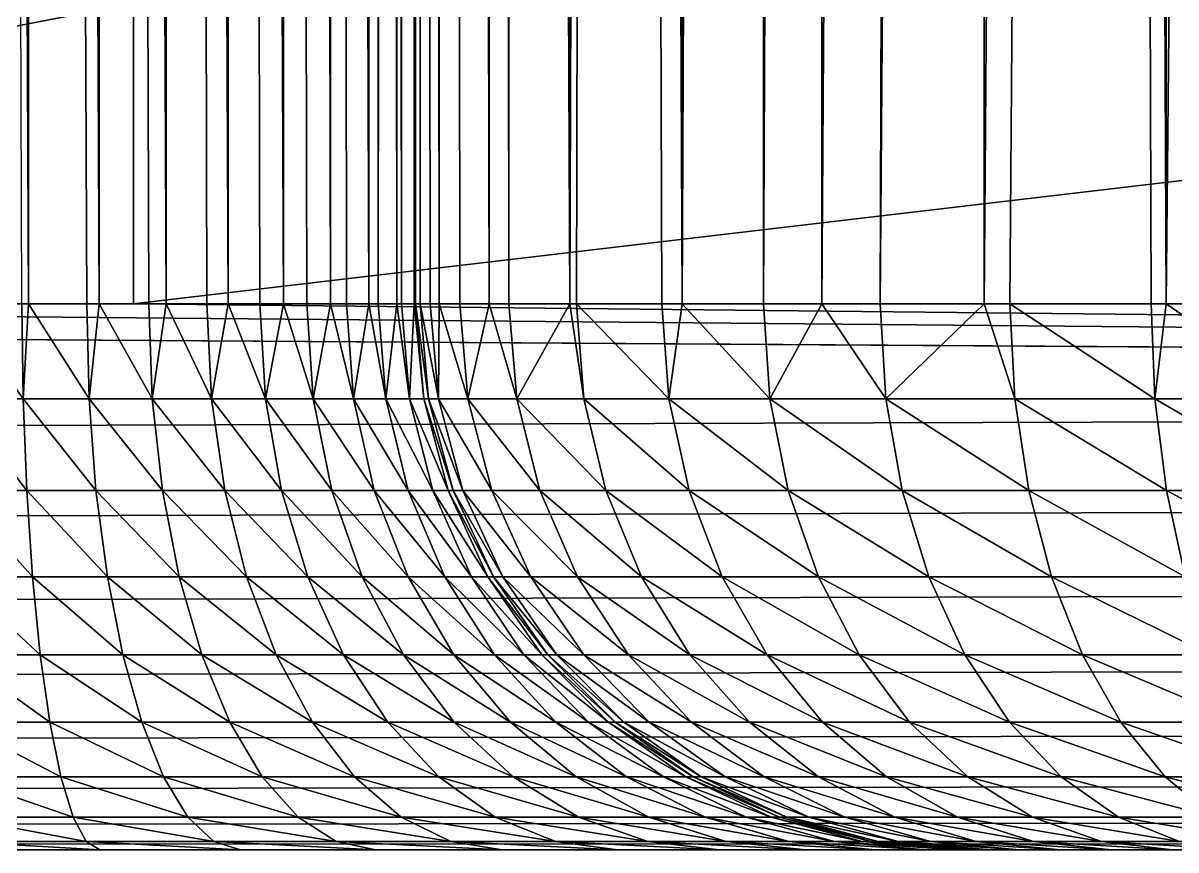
# Model space of a CAD drawing. Header units: metres. Extents: x 0 to 119, y 0 to 68.
# Drawn here: x 83.667 to 87.888, y 0 to 3.028 of the extents above; entities that cross this region are included whole.
import ezdxf

# ---------------------------------------------------------------- set-up
doc = ezdxf.new("R2010")
doc.units = ezdxf.units.M

msp = doc.modelspace()

# ---------------------------------------------------------------- linework, layer by layer
for points in [[(85.103798, 2, 11.941935), (85.097343, 60.366806, 11.965682), (85.121094, 60.423454, 11.7)], [(85.103798, 2, 11.941935), (85.121094, 60.423454, 11.7), (85.121094, 2, 11.7)], [(85.121094, 57.691662, 4.999999), (85.121094, 2, 11.7), (85.121094, 60.423454, 11.7)], [(85.052238, 2, 12.178945), (85.033211, 60.311714, 12.224043), (85.094124, 60.359138, 12.00163)], [(85.052238, 2, 12.178945), (85.094124, 60.359138, 12.00163), (85.098648, 2, 11.965607)], [(85.098648, 2, 11.965607), (85.094124, 60.359138, 12.00163), (85.097343, 60.366806, 11.965682)], [(85.098648, 2, 11.965607), (85.097343, 60.366806, 11.965682), (85.103798, 2, 11.941935)], [(84.967468, 2, 12.406205), (84.930344, 60.259449, 12.469175), (85.014343, 60.297028, 12.292929)], [(84.967468, 2, 12.406205), (85.014343, 60.297028, 12.292929), (85.035294, 2, 12.22436)], [(85.035294, 2, 12.22436), (85.014343, 60.297028, 12.292929), (85.033211, 60.311714, 12.224043)], [(85.035294, 2, 12.22436), (85.033211, 60.311714, 12.224043), (85.052238, 2, 12.178945)], [(84.932617, 2, 12.470039), (84.885048, 60.239189, 12.564209), (84.930344, 60.259449, 12.469175)], [(84.932617, 2, 12.470039), (84.930344, 60.259449, 12.469175), (84.967468, 2, 12.406205)], [(84.791122, 60.211208, 12.695438), (84.793098, 2, 12.696742), (84.711311, 60.187428, 12.806952)], [(84.791122, 60.211208, 12.695438), (84.885048, 60.239189, 12.564209), (84.932617, 2, 12.470039)], [(84.932617, 2, 12.470039), (84.851227, 2, 12.619088), (84.791122, 60.211208, 12.695438)], [(84.791122, 60.211208, 12.695438), (84.851227, 2, 12.619088), (84.793098, 2, 12.696742)], [(84.618729, 60.168118, 12.897532), (84.620117, 2, 12.899018), (84.499542, 60.143253, 13.014134)], [(84.711311, 60.187428, 12.806952), (84.793098, 2, 12.696742), (84.618729, 60.168118, 12.897532)], [(84.793098, 2, 12.696742), (84.705872, 2, 12.813263), (84.618729, 60.168118, 12.897532)], [(84.618729, 60.168118, 12.897532), (84.705872, 2, 12.813263), (84.620117, 2, 12.899018)], [(84.417107, 60.13121, 13.070612), (84.417839, 2, 13.072), (84.256966, 60.107822, 13.180311)], [(84.499542, 60.143253, 13.014134), (84.620117, 2, 12.899018), (84.417107, 60.13121, 13.070612)], [(84.620117, 2, 12.899018), (84.534363, 2, 12.984774), (84.417107, 60.13121, 13.070612)], [(84.417107, 60.13121, 13.070612), (84.534363, 2, 12.984774), (84.417839, 2, 13.072)], [(83.945572, 60.079418, 13.313518), (83.94545, 2, 13.314198), (83.709999, 60.066254, 13.375271)], [(83.945572, 60.079418, 13.313518), (84.127304, 2, 13.246374), (83.94545, 2, 13.314198)], [(83.991203, 60.08197, 13.301555), (84.191147, 2, 13.211517), (83.945572, 60.079418, 13.313518)], [(84.191147, 2, 13.211517), (84.127304, 2, 13.246374), (83.945572, 60.079418, 13.313518)], [(84.190933, 60.101398, 13.210437), (84.191147, 2, 13.211517), (83.991203, 60.08197, 13.301555)], [(84.256966, 60.107822, 13.180311), (84.417839, 2, 13.072), (84.190933, 60.101398, 13.210437)], [(84.417839, 2, 13.072), (84.340187, 2, 13.13013), (84.190933, 60.101398, 13.210437)], [(84.190933, 60.101398, 13.210437), (84.340187, 2, 13.13013), (84.191147, 2, 13.211517)], [(83.686882, 60.06583, 13.37725), (83.686707, 2, 13.377546), (83.421097, 60.060982, 13.4)], [(83.421097, 60.060982, 13.4), (83.686707, 2, 13.377546), (83.663033, 2, 13.382695)], [(83.686882, 60.06583, 13.37725), (83.900047, 2, 13.331138), (83.686707, 2, 13.377546)], [(83.709999, 60.066254, 13.375271), (83.94545, 2, 13.314198), (83.686882, 60.06583, 13.37725)], [(83.94545, 2, 13.314198), (83.900047, 2, 13.331138), (83.686882, 60.06583, 13.37725)], [(85.191124, 57.40752, 4.218608), (85.190193, 2, 4.219208), (85.121094, 57.691662, 4.999999)], [(85.121094, 57.691662, 4.999999), (85.190193, 2, 4.219208), (85.157555, 2, 4.397316)], [(85.121094, 57.691662, 4.999999), (85.157555, 2, 4.397316), (85.121094, 2, 4.999999)], [(85.121094, 2, 4.999999), (85.121094, 2, 11.7), (85.121094, 57.691662, 4.999999)], [(85.191124, 57.40752, 4.218608), (85.266388, 2, 3.803421), (85.190193, 2, 4.219208)], [(85.200775, 57.368374, 4.110962), (85.266388, 2, 3.803421), (85.191124, 57.40752, 4.218608)], [(85.379913, 57.131229, 3.458811), (85.374176, 2, 3.45752), (85.200775, 57.368374, 4.110962)], [(85.200775, 57.368374, 4.110962), (85.374176, 2, 3.45752), (85.266388, 2, 3.803421)], [(85.379913, 57.131229, 3.458811), (85.446014, 2, 3.226975), (85.374176, 2, 3.45752)], [(85.437027, 57.055607, 3.250845), (85.446014, 2, 3.226975), (85.379913, 57.131229, 3.458811)], [(85.682487, 56.869091, 2.737923), (85.669052, 2, 2.731394), (85.437027, 57.055607, 3.250845)], [(85.437027, 57.055607, 3.250845), (85.669052, 2, 2.731394), (85.446014, 2, 3.226975)], [(85.669052, 2, 2.731394), (85.682487, 56.869091, 2.737923), (85.820457, 56.764244, 2.449606)], [(85.669052, 2, 2.731394), (85.820457, 56.764244, 2.449606), (85.693825, 2, 2.676383)], [(85.820457, 56.764244, 2.449606), (86.00618, 2, 2.159676), (85.693825, 2, 2.676383)], [(86.091751, 56.627079, 2.072392), (86.080612, 2, 2.064673), (85.820457, 56.764244, 2.449606)], [(85.820457, 56.764244, 2.449606), (86.080612, 2, 2.064673), (86.00618, 2, 2.159676)], [(86.334854, 56.504162, 1.734363), (86.080612, 2, 2.064673), (86.091751, 56.627079, 2.072392)], [(86.334854, 56.504162, 1.734363), (86.378548, 2, 1.684386), (86.080612, 2, 2.064673)], [(86.598503, 56.410843, 1.477743), (86.378548, 2, 1.684386), (86.334854, 56.504162, 1.734363)], [(86.598503, 56.410843, 1.477743), (86.592018, 2, 1.470916), (86.378548, 2, 1.684386)], [(86.958794, 56.283314, 1.12704), (86.592018, 2, 1.470916), (86.598503, 56.410843, 1.477743)], [(86.958794, 56.283314, 1.12704), (86.805489, 2, 1.257446), (86.592018, 2, 1.470916)], [(87.190979, 56.225384, 0.967741), (86.805489, 2, 1.257446), (86.958794, 56.283314, 1.12704)], [(87.190979, 56.225384, 0.967741), (87.185768, 2, 0.95951), (86.805489, 2, 1.257446)], [(87.645767, 56.111923, 0.655722), (87.185768, 2, 0.95951), (87.190979, 56.225384, 0.967741)], [(87.645767, 56.111923, 0.655722), (87.280777, 2, 0.885081), (87.185768, 2, 0.95951)], [(87.797478, 2, 0.572719), (87.280777, 2, 0.885081), (87.645767, 56.111923, 0.655722)], [(87.797478, 2, 0.572719), (87.645767, 56.111923, 0.655722), (87.852493, 2, 0.54796)], [(87.852493, 2, 0.54796), (87.645767, 56.111923, 0.655722), (87.85672, 56.07597, 0.556845)], [(87.852493, 2, 0.54796), (87.85672, 56.07597, 0.556845), (88.365707, 55.989216, 0.318272)], [(87.852493, 2, 0.54796), (88.365707, 55.989216, 0.318272), (88.348076, 2, 0.324918)], [(84.071098, 2, 40), (84.071098, 3.1, 40), (78.371101, 2, 40)], [(78.371101, 2, 40), (84.071098, 3.1, 40), (78.371101, 3.1, 40)], [(93.421104, 2, 40), (93.421104, 3.1, 40), (84.071098, 2, 40)], [(84.071098, 2, 40), (93.421104, 3.1, 40), (84.071098, 3.1, 40)], [(117.121101, 1.652704, 39.969616), (63.396095, 2, 40), (2.121098, 1.652704, 39.969616)], [(117.121101, 1.652704, 39.969616), (78.371101, 2, 40), (63.396095, 2, 40)], [(84.071098, 2, 40), (78.371101, 2, 40), (117.121101, 1.652704, 39.969616)], [(83.667351, 1.652704, 13.412771), (83.421097, 1.652704, 13.430384), (83.421097, 2, 13.4)], [(83.667351, 1.652704, 13.412771), (83.421097, 2, 13.4), (83.663033, 2, 13.382695)], [(83.667351, 1.652704, 13.412771), (83.663033, 2, 13.382695), (83.686707, 2, 13.377546)], [(83.9086, 1.652704, 13.360291), (83.667351, 1.652704, 13.412771), (83.686707, 2, 13.377546)], [(83.9086, 1.652704, 13.360291), (83.686707, 2, 13.377546), (83.900047, 2, 13.331138)], [(83.9086, 1.652704, 13.360291), (83.900047, 2, 13.331138), (83.94545, 2, 13.314198)], [(84.139931, 1.652704, 13.274013), (83.9086, 1.652704, 13.360291), (83.94545, 2, 13.314198)], [(84.139931, 1.652704, 13.274013), (83.94545, 2, 13.314198), (84.127304, 2, 13.246374)], [(117.121101, 1.652704, 39.969616), (93.421104, 2, 40), (84.071098, 2, 40)], [(84.139931, 1.652704, 13.274013), (84.127304, 2, 13.246374), (84.191147, 2, 13.211517)], [(84.356613, 1.652704, 13.155691), (84.139931, 1.652704, 13.274013), (84.191147, 2, 13.211517)], [(84.356613, 1.652704, 13.155691), (84.191147, 2, 13.211517), (84.340187, 2, 13.13013)], [(84.356613, 1.652704, 13.155691), (84.340187, 2, 13.13013), (84.417839, 2, 13.072)], [(84.554253, 1.652704, 13.007737), (84.356613, 1.652704, 13.155691), (84.417839, 2, 13.072)], [(84.554253, 1.652704, 13.007737), (84.417839, 2, 13.072), (84.534363, 2, 12.984774)], [(84.554253, 1.652704, 13.007737), (84.534363, 2, 12.984774), (84.620117, 2, 12.899018)], [(84.728836, 1.652704, 12.83316), (84.554253, 1.652704, 13.007737), (84.620117, 2, 12.899018)], [(84.728836, 1.652704, 12.83316), (84.620117, 2, 12.899018), (84.705872, 2, 12.813263)], [(84.728836, 1.652704, 12.83316), (84.705872, 2, 12.813263), (84.793098, 2, 12.696742)], [(84.876793, 1.652704, 12.635516), (84.728836, 1.652704, 12.83316), (84.793098, 2, 12.696742)], [(84.876793, 1.652704, 12.635516), (84.793098, 2, 12.696742), (84.851227, 2, 12.619088)], [(84.876793, 1.652704, 12.635516), (84.851227, 2, 12.619088), (84.932617, 2, 12.470039)], [(84.99511, 1.652704, 12.418827), (84.876793, 1.652704, 12.635516), (84.932617, 2, 12.470039)], [(84.99511, 1.652704, 12.418827), (84.932617, 2, 12.470039), (84.967468, 2, 12.406205)], [(84.99511, 1.652704, 12.418827), (84.967468, 2, 12.406205), (85.035294, 2, 12.22436)], [(85.08139, 1.652704, 12.187505), (84.99511, 1.652704, 12.418827), (85.035294, 2, 12.22436)], [(85.08139, 1.652704, 12.187505), (85.035294, 2, 12.22436), (85.052238, 2, 12.178945)], [(85.08139, 1.652704, 12.187505), (85.052238, 2, 12.178945), (85.098648, 2, 11.965607)], [(85.133865, 1.652704, 11.946259), (85.08139, 1.652704, 12.187505), (85.098648, 2, 11.965607)], [(85.133865, 1.652704, 11.946259), (85.098648, 2, 11.965607), (85.103798, 2, 11.941935)], [(85.151482, 1.652704, 11.7), (85.133865, 1.652704, 11.946259), (85.103798, 2, 11.941935)], [(85.151482, 1.652704, 11.7), (85.103798, 2, 11.941935), (85.121094, 2, 11.7)], [(85.187721, 1.652704, 4.400978), (85.151482, 1.652704, 4.999999), (85.121094, 2, 4.999999)], [(85.121094, 2, 4.999999), (85.157555, 2, 4.397316), (85.187721, 1.652704, 4.400978)], [(85.151482, 1.652704, 4.999999), (85.151482, 1.652704, 11.7), (85.121094, 2, 11.7)], [(85.151482, 1.652704, 4.999999), (85.121094, 2, 11.7), (85.121094, 2, 4.999999)], [(85.187721, 1.652704, 4.400978), (85.157555, 2, 4.397316), (85.190193, 2, 4.219208)], [(85.187721, 1.652704, 4.400978), (85.190193, 2, 4.219208), (85.295883, 1.652704, 3.810693)], [(85.190193, 2, 4.219208), (85.266388, 2, 3.803421), (85.295883, 1.652704, 3.810693)], [(85.295883, 1.652704, 3.810693), (85.266388, 2, 3.803421), (85.374176, 2, 3.45752)], [(85.295883, 1.652704, 3.810693), (85.374176, 2, 3.45752), (85.474434, 1.652704, 3.237749)], [(85.374176, 2, 3.45752), (85.446014, 2, 3.226975), (85.474434, 1.652704, 3.237749)], [(85.474434, 1.652704, 3.237749), (85.446014, 2, 3.226975), (85.669052, 2, 2.731394)], [(85.474434, 1.652704, 3.237749), (85.669052, 2, 2.731394), (85.720718, 1.652704, 2.690503)], [(85.720718, 1.652704, 2.690503), (85.669052, 2, 2.731394), (85.693825, 2, 2.676383)], [(85.720718, 1.652704, 2.690503), (85.693825, 2, 2.676383), (86.031181, 1.652704, 2.176937)], [(85.693825, 2, 2.676383), (86.00618, 2, 2.159676), (86.031181, 1.652704, 2.176937)], [(86.031181, 1.652704, 2.176937), (86.00618, 2, 2.159676), (86.080612, 2, 2.064673)], [(86.031181, 1.652704, 2.176937), (86.080612, 2, 2.064673), (86.401283, 1.652704, 1.704535)], [(86.080612, 2, 2.064673), (86.378548, 2, 1.684386), (86.401283, 1.652704, 1.704535)], [(86.401283, 1.652704, 1.704535), (86.378548, 2, 1.684386), (86.592018, 2, 1.470916)], [(86.401283, 1.652704, 1.704535), (86.592018, 2, 1.470916), (86.825638, 1.652704, 1.280189)], [(86.592018, 2, 1.470916), (86.805489, 2, 1.257446), (86.825638, 1.652704, 1.280189)], [(86.825638, 1.652704, 1.280189), (86.805489, 2, 1.257446), (87.185768, 2, 0.95951)], [(86.825638, 1.652704, 1.280189), (87.185768, 2, 0.95951), (87.298035, 1.652704, 0.910087)], [(87.298035, 1.652704, 0.910087), (87.185768, 2, 0.95951), (87.280777, 2, 0.885081)], [(87.298035, 1.652704, 0.910087), (87.280777, 2, 0.885081), (87.811607, 1.652704, 0.599623)], [(87.280777, 2, 0.885081), (87.797478, 2, 0.572719), (87.811607, 1.652704, 0.599623)], [(87.811607, 1.652704, 0.599623), (87.797478, 2, 0.572719), (87.852493, 2, 0.54796)], [(87.811607, 1.652704, 0.599623), (87.852493, 2, 0.54796), (88.358849, 1.652704, 0.353329)], [(87.852493, 2, 0.54796), (88.348076, 2, 0.324918), (88.358849, 1.652704, 0.353329)], [(2.121098, 1.31596, 39.879387), (117.121101, 1.31596, 39.879387), (117.121101, 1.652704, 39.969616)], [(2.121098, 1.31596, 39.879387), (117.121101, 1.652704, 39.969616), (2.121098, 1.652704, 39.969616)], [(83.680199, 1.31596, 13.502083), (83.421097, 1.31596, 13.520615), (83.421097, 1.652704, 13.430384)], [(83.680199, 1.31596, 13.502083), (83.421097, 1.652704, 13.430384), (83.667351, 1.652704, 13.412771)], [(83.934021, 1.31596, 13.446867), (83.680199, 1.31596, 13.502083), (83.667351, 1.652704, 13.412771)], [(83.934021, 1.31596, 13.446867), (83.667351, 1.652704, 13.412771), (83.9086, 1.652704, 13.360291)], [(84.177406, 1.31596, 13.356089), (83.934021, 1.31596, 13.446867), (83.9086, 1.652704, 13.360291)], [(84.177406, 1.31596, 13.356089), (83.9086, 1.652704, 13.360291), (84.139931, 1.652704, 13.274013)], [(84.405396, 1.31596, 13.231598), (84.177406, 1.31596, 13.356089), (84.139931, 1.652704, 13.274013)], [(84.405396, 1.31596, 13.231598), (84.139931, 1.652704, 13.274013), (84.356613, 1.652704, 13.155691)], [(84.61335, 1.31596, 13.075928), (84.405396, 1.31596, 13.231598), (84.356613, 1.652704, 13.155691)], [(84.61335, 1.31596, 13.075928), (84.356613, 1.652704, 13.155691), (84.554253, 1.652704, 13.007737)], [(84.797028, 1.31596, 12.892248), (84.61335, 1.31596, 13.075928), (84.554253, 1.652704, 13.007737)], [(84.797028, 1.31596, 12.892248), (84.554253, 1.652704, 13.007737), (84.728836, 1.652704, 12.83316)], [(84.952698, 1.31596, 12.684298), (84.797028, 1.31596, 12.892248), (84.728836, 1.652704, 12.83316)], [(84.952698, 1.31596, 12.684298), (84.728836, 1.652704, 12.83316), (84.876793, 1.652704, 12.635516)], [(85.077187, 1.31596, 12.45631), (84.952698, 1.31596, 12.684298), (84.876793, 1.652704, 12.635516)], [(85.077187, 1.31596, 12.45631), (84.876793, 1.652704, 12.635516), (84.99511, 1.652704, 12.418827)], [(85.167969, 1.31596, 12.212926), (85.077187, 1.31596, 12.45631), (84.99511, 1.652704, 12.418827)], [(85.167969, 1.31596, 12.212926), (84.99511, 1.652704, 12.418827), (85.08139, 1.652704, 12.187505)], [(85.223183, 1.31596, 11.9591), (85.167969, 1.31596, 12.212926), (85.08139, 1.652704, 12.187505)], [(85.223183, 1.31596, 11.9591), (85.08139, 1.652704, 12.187505), (85.133865, 1.652704, 11.946259)], [(85.241714, 1.31596, 11.7), (85.223183, 1.31596, 11.9591), (85.133865, 1.652704, 11.946259)], [(85.241714, 1.31596, 11.7), (85.133865, 1.652704, 11.946259), (85.151482, 1.652704, 11.7)], [(85.187721, 1.652704, 4.400978), (85.27729, 1.31596, 4.411854), (85.151482, 1.652704, 4.999999)], [(85.151482, 1.652704, 4.999999), (85.27729, 1.31596, 4.411854), (85.241714, 1.31596, 4.999999)], [(85.241714, 1.31596, 4.999999), (85.241714, 1.31596, 11.7), (85.151482, 1.652704, 11.7)], [(85.241714, 1.31596, 4.999999), (85.151482, 1.652704, 11.7), (85.151482, 1.652704, 4.999999)], [(85.295883, 1.652704, 3.810693), (85.383507, 1.31596, 3.832286), (85.187721, 1.652704, 4.400978)], [(85.187721, 1.652704, 4.400978), (85.383507, 1.31596, 3.832286), (85.27729, 1.31596, 4.411854)], [(85.474434, 1.652704, 3.237749), (85.558792, 1.31596, 3.269745), (85.295883, 1.652704, 3.810693)], [(85.295883, 1.652704, 3.810693), (85.558792, 1.31596, 3.269745), (85.383507, 1.31596, 3.832286)], [(85.720718, 1.652704, 2.690503), (85.800621, 1.31596, 2.732435), (85.474434, 1.652704, 3.237749)], [(85.474434, 1.652704, 3.237749), (85.800621, 1.31596, 2.732435), (85.558792, 1.31596, 3.269745)], [(86.031181, 1.652704, 2.176937), (86.105446, 1.31596, 2.228193), (85.720718, 1.652704, 2.690503)], [(85.720718, 1.652704, 2.690503), (86.105446, 1.31596, 2.228193), (85.800621, 1.31596, 2.732435)], [(86.401283, 1.652704, 1.704535), (86.468834, 1.31596, 1.764368), (86.031181, 1.652704, 2.176937)], [(86.031181, 1.652704, 2.176937), (86.468834, 1.31596, 1.764368), (86.105446, 1.31596, 2.228193)], [(86.825638, 1.652704, 1.280189), (86.885468, 1.31596, 1.347726), (86.401283, 1.652704, 1.704535)], [(86.401283, 1.652704, 1.704535), (86.885468, 1.31596, 1.347726), (86.468834, 1.31596, 1.764368)], [(87.298035, 1.652704, 0.910087), (87.349297, 1.31596, 0.984345), (86.825638, 1.652704, 1.280189)], [(86.825638, 1.652704, 1.280189), (87.349297, 1.31596, 0.984345), (86.885468, 1.31596, 1.347726)], [(87.811607, 1.652704, 0.599623), (87.853539, 1.31596, 0.679519), (87.298035, 1.652704, 0.910087)], [(87.298035, 1.652704, 0.910087), (87.853539, 1.31596, 0.679519), (87.349297, 1.31596, 0.984345)], [(88.358849, 1.652704, 0.353329), (88.390839, 1.31596, 0.437696), (87.811607, 1.652704, 0.599623)], [(87.811607, 1.652704, 0.599623), (88.390839, 1.31596, 0.437696), (87.853539, 1.31596, 0.679519)], [(2.121098, 1, 39.732052), (117.121101, 1, 39.732052), (117.121101, 1.31596, 39.879387)], [(2.121098, 1, 39.732052), (117.121101, 1.31596, 39.879387), (2.121098, 1.31596, 39.879387)], [(83.701164, 1, 13.647918), (83.421097, 1, 13.667949), (83.421097, 1.31596, 13.520615)], [(83.701164, 1, 13.647918), (83.421097, 1.31596, 13.520615), (83.680199, 1.31596, 13.502083)], [(83.97554, 1, 13.588233), (83.701164, 1, 13.647918), (83.680199, 1.31596, 13.502083)], [(83.97554, 1, 13.588233), (83.680199, 1.31596, 13.502083), (83.934021, 1.31596, 13.446867)], [(84.238617, 1, 13.490108), (83.97554, 1, 13.588233), (83.934021, 1.31596, 13.446867)], [(84.238617, 1, 13.490108), (83.934021, 1.31596, 13.446867), (84.177406, 1.31596, 13.356089)], [(84.485054, 1, 13.355544), (84.238617, 1, 13.490108), (84.177406, 1.31596, 13.356089)], [(84.485054, 1, 13.355544), (84.177406, 1.31596, 13.356089), (84.405396, 1.31596, 13.231598)], [(84.709831, 1, 13.187276), (84.485054, 1, 13.355544), (84.405396, 1.31596, 13.231598)], [(84.709831, 1, 13.187276), (84.405396, 1.31596, 13.231598), (84.61335, 1.31596, 13.075928)], [(84.908371, 1, 12.988732), (84.709831, 1, 13.187276), (84.61335, 1.31596, 13.075928)], [(84.908371, 1, 12.988732), (84.61335, 1.31596, 13.075928), (84.797028, 1.31596, 12.892248)], [(85.076645, 1, 12.763953), (84.908371, 1, 12.988732), (84.797028, 1.31596, 12.892248)], [(85.076645, 1, 12.763953), (84.797028, 1.31596, 12.892248), (84.952698, 1.31596, 12.684298)], [(85.211205, 1, 12.517514), (85.076645, 1, 12.763953), (84.952698, 1.31596, 12.684298)], [(85.211205, 1, 12.517514), (84.952698, 1.31596, 12.684298), (85.077187, 1.31596, 12.45631)], [(85.309326, 1, 12.254435), (85.211205, 1, 12.517514), (85.077187, 1.31596, 12.45631)], [(85.309326, 1, 12.254435), (85.077187, 1.31596, 12.45631), (85.167969, 1.31596, 12.212926)], [(85.369019, 1, 11.980068), (85.309326, 1, 12.254435), (85.167969, 1.31596, 12.212926)], [(85.369019, 1, 11.980068), (85.167969, 1.31596, 12.212926), (85.223183, 1.31596, 11.9591)], [(85.389046, 1, 11.7), (85.369019, 1, 11.980068), (85.223183, 1.31596, 11.9591)], [(85.389046, 1, 11.7), (85.223183, 1.31596, 11.9591), (85.241714, 1.31596, 11.7)], [(85.27729, 1.31596, 4.411854), (85.423546, 1, 4.429614), (85.241714, 1.31596, 4.999999)], [(85.241714, 1.31596, 4.999999), (85.423546, 1, 4.429614), (85.389046, 1, 4.999999)], [(85.389046, 1, 4.999999), (85.389046, 1, 11.7), (85.241714, 1.31596, 11.7)], [(85.389046, 1, 4.999999), (85.241714, 1.31596, 11.7), (85.241714, 1.31596, 4.999999)], [(85.383507, 1.31596, 3.832286), (85.526558, 1, 3.867546), (85.27729, 1.31596, 4.411854)], [(85.27729, 1.31596, 4.411854), (85.526558, 1, 3.867546), (85.423546, 1, 4.429614)], [(85.558792, 1.31596, 3.269745), (85.696556, 1, 3.32199), (85.383507, 1.31596, 3.832286)], [(85.383507, 1.31596, 3.832286), (85.696556, 1, 3.32199), (85.526558, 1, 3.867546)], [(85.800621, 1.31596, 2.732435), (85.931076, 1, 2.800906), (85.558792, 1.31596, 3.269745)], [(85.558792, 1.31596, 3.269745), (85.931076, 1, 2.800906), (85.696556, 1, 3.32199)], [(86.105446, 1.31596, 2.228193), (86.2267, 1, 2.311887), (85.800621, 1.31596, 2.732435)], [(85.800621, 1.31596, 2.732435), (86.2267, 1, 2.311887), (85.931076, 1, 2.800906)], [(86.468834, 1.31596, 1.764368), (86.579109, 1, 1.86207), (86.105446, 1.31596, 2.228193)], [(86.105446, 1.31596, 2.228193), (86.579109, 1, 1.86207), (86.2267, 1, 2.311887)], [(86.885468, 1.31596, 1.347726), (86.98317, 1, 1.458008), (86.468834, 1.31596, 1.764368)], [(86.468834, 1.31596, 1.764368), (86.98317, 1, 1.458008), (86.579109, 1, 1.86207)], [(87.349297, 1.31596, 0.984345), (87.432991, 1, 1.105597), (86.885468, 1.31596, 1.347726)], [(86.885468, 1.31596, 1.347726), (87.432991, 1, 1.105597), (86.98317, 1, 1.458008)], [(87.853539, 1.31596, 0.679519), (87.922005, 1, 0.809977), (87.349297, 1.31596, 0.984345)], [(87.349297, 1.31596, 0.984345), (87.922005, 1, 0.809977), (87.432991, 1, 1.105597)], [(88.390839, 1.31596, 0.437696), (88.443085, 1, 0.575455), (87.853539, 1.31596, 0.679519)], [(87.853539, 1.31596, 0.679519), (88.443085, 1, 0.575455), (87.922005, 1, 0.809977)], [(2.121098, 0.714425, 39.532089), (117.121101, 0.714425, 39.532089), (117.121101, 1, 39.732052)], [(2.121098, 0.714425, 39.532089), (117.121101, 1, 39.732052), (2.121098, 1, 39.732052)], [(83.729622, 0.714425, 13.845844), (83.421097, 0.714425, 13.86791), (83.421097, 1, 13.667949)], [(83.729622, 0.714425, 13.845844), (83.421097, 1, 13.667949), (83.701164, 1, 13.647918)], [(84.031868, 0.714425, 13.780095), (83.729622, 0.714425, 13.845844), (83.701164, 1, 13.647918)], [(84.031868, 0.714425, 13.780095), (83.701164, 1, 13.647918), (83.97554, 1, 13.588233)], [(84.321678, 0.714425, 13.672001), (84.031868, 0.714425, 13.780095), (83.97554, 1, 13.588233)], [(84.321678, 0.714425, 13.672001), (83.97554, 1, 13.588233), (84.238617, 1, 13.490108)], [(84.593163, 0.714425, 13.523762), (84.321678, 0.714425, 13.672001), (84.238617, 1, 13.490108)], [(84.593163, 0.714425, 13.523762), (84.238617, 1, 13.490108), (84.485054, 1, 13.355544)], [(84.840775, 0.714425, 13.338397), (84.593163, 0.714425, 13.523762), (84.485054, 1, 13.355544)], [(84.840775, 0.714425, 13.338397), (84.485054, 1, 13.355544), (84.709831, 1, 13.187276)], [(85.059494, 0.714425, 13.119678), (84.840775, 0.714425, 13.338397), (84.709831, 1, 13.187276)], [(85.059494, 0.714425, 13.119678), (84.709831, 1, 13.187276), (84.908371, 1, 12.988732)], [(85.244865, 0.714425, 12.872061), (85.059494, 0.714425, 13.119678), (84.908371, 1, 12.988732)], [(85.244865, 0.714425, 12.872061), (84.908371, 1, 12.988732), (85.076645, 1, 12.763953)], [(85.393105, 0.714425, 12.600582), (85.244865, 0.714425, 12.872061), (85.076645, 1, 12.763953)], [(85.393105, 0.714425, 12.600582), (85.076645, 1, 12.763953), (85.211205, 1, 12.517514)], [(85.50119, 0.714425, 12.31077), (85.393105, 0.714425, 12.600582), (85.211205, 1, 12.517514)], [(85.50119, 0.714425, 12.31077), (85.211205, 1, 12.517514), (85.309326, 1, 12.254435)], [(85.56694, 0.714425, 12.008526), (85.50119, 0.714425, 12.31077), (85.309326, 1, 12.254435)], [(85.56694, 0.714425, 12.008526), (85.309326, 1, 12.254435), (85.369019, 1, 11.980068)], [(85.589005, 0.714425, 11.7), (85.56694, 0.714425, 12.008526), (85.369019, 1, 11.980068)], [(85.589005, 0.714425, 11.7), (85.369019, 1, 11.980068), (85.389046, 1, 11.7)], [(85.423546, 1, 4.429614), (85.622055, 0.714425, 4.453717), (85.389046, 1, 4.999999)], [(85.389046, 1, 4.999999), (85.622055, 0.714425, 4.453717), (85.589005, 0.714425, 4.999999)], [(85.589005, 0.714425, 4.999999), (85.589005, 0.714425, 11.7), (85.389046, 1, 11.7)], [(85.589005, 0.714425, 4.999999), (85.389046, 1, 11.7), (85.389046, 1, 4.999999)], [(85.526558, 1, 3.867546), (85.720703, 0.714425, 3.915399), (85.423546, 1, 4.429614)], [(85.423546, 1, 4.429614), (85.720703, 0.714425, 3.915399), (85.622055, 0.714425, 4.453717)], [(85.696556, 1, 3.32199), (85.883522, 0.714425, 3.3929), (85.526558, 1, 3.867546)], [(85.526558, 1, 3.867546), (85.883522, 0.714425, 3.3929), (85.720703, 0.714425, 3.915399)], [(85.931076, 1, 2.800906), (86.108131, 0.714425, 2.893833), (85.696556, 1, 3.32199)], [(85.696556, 1, 3.32199), (86.108131, 0.714425, 2.893833), (85.883522, 0.714425, 3.3929)], [(86.2267, 1, 2.311887), (86.391266, 0.714425, 2.425479), (85.931076, 1, 2.800906)], [(85.931076, 1, 2.800906), (86.391266, 0.714425, 2.425479), (86.108131, 0.714425, 2.893833)], [(86.579109, 1, 1.86207), (86.728783, 0.714425, 1.994669), (86.2267, 1, 2.311887)], [(86.2267, 1, 2.311887), (86.728783, 0.714425, 1.994669), (86.391266, 0.714425, 2.425479)], [(86.98317, 1, 1.458008), (87.115768, 0.714425, 1.607683), (86.579109, 1, 1.86207)], [(86.579109, 1, 1.86207), (87.115768, 0.714425, 1.607683), (86.728783, 0.714425, 1.994669)], [(87.432991, 1, 1.105597), (87.546577, 0.714425, 1.270164), (86.98317, 1, 1.458008)], [(86.98317, 1, 1.458008), (87.546577, 0.714425, 1.270164), (87.115768, 0.714425, 1.607683)], [(87.922005, 1, 0.809977), (88.014931, 0.714425, 0.987034), (87.432991, 1, 1.105597)], [(87.432991, 1, 1.105597), (88.014931, 0.714425, 0.987034), (87.546577, 0.714425, 1.270164)], [(2.121098, 0.467911, 39.285576), (117.121101, 0.467911, 39.285576), (117.121101, 0.714425, 39.532089)], [(2.121098, 0.467911, 39.285576), (117.121101, 0.714425, 39.532089), (2.121098, 0.714425, 39.532089)], [(83.764702, 0.467911, 14.089849), (83.421097, 0.467911, 14.114425), (83.421097, 0.714425, 13.86791)], [(83.764702, 0.467911, 14.089849), (83.421097, 0.714425, 13.86791), (83.729622, 0.714425, 13.845844)], [(84.101318, 0.467911, 14.016623), (83.764702, 0.467911, 14.089849), (83.729622, 0.714425, 13.845844)], [(84.101318, 0.467911, 14.016623), (83.729622, 0.714425, 13.845844), (84.031868, 0.714425, 13.780095)], [(84.424088, 0.467911, 13.896237), (84.101318, 0.467911, 14.016623), (84.031868, 0.714425, 13.780095)], [(84.424088, 0.467911, 13.896237), (84.031868, 0.714425, 13.780095), (84.321678, 0.714425, 13.672001)], [(84.72644, 0.467911, 13.731142), (84.424088, 0.467911, 13.896237), (84.321678, 0.714425, 13.672001)], [(84.72644, 0.467911, 13.731142), (84.321678, 0.714425, 13.672001), (84.593163, 0.714425, 13.523762)], [(85.002213, 0.467911, 13.5247), (84.72644, 0.467911, 13.731142), (84.593163, 0.714425, 13.523762)], [(85.002213, 0.467911, 13.5247), (84.593163, 0.714425, 13.523762), (84.840775, 0.714425, 13.338397)], [(85.245804, 0.467911, 13.281112), (85.002213, 0.467911, 13.5247), (84.840775, 0.714425, 13.338397)], [(85.245804, 0.467911, 13.281112), (84.840775, 0.714425, 13.338397), (85.059494, 0.714425, 13.119678)], [(85.45224, 0.467911, 13.005336), (85.245804, 0.467911, 13.281112), (85.059494, 0.714425, 13.119678)], [(85.45224, 0.467911, 13.005336), (85.059494, 0.714425, 13.119678), (85.244865, 0.714425, 12.872061)], [(85.617332, 0.467911, 12.702988), (85.45224, 0.467911, 13.005336), (85.244865, 0.714425, 12.872061)], [(85.617332, 0.467911, 12.702988), (85.244865, 0.714425, 12.872061), (85.393105, 0.714425, 12.600582)], [(85.737717, 0.467911, 12.380222), (85.617332, 0.467911, 12.702988), (85.393105, 0.714425, 12.600582)], [(85.737717, 0.467911, 12.380222), (85.393105, 0.714425, 12.600582), (85.50119, 0.714425, 12.31077)], [(85.810944, 0.467911, 12.043608), (85.737717, 0.467911, 12.380222), (85.50119, 0.714425, 12.31077)], [(85.810944, 0.467911, 12.043608), (85.50119, 0.714425, 12.31077), (85.56694, 0.714425, 12.008526)], [(85.835526, 0.467911, 11.7), (85.810944, 0.467911, 12.043608), (85.56694, 0.714425, 12.008526)], [(85.835526, 0.467911, 11.7), (85.56694, 0.714425, 12.008526), (85.589005, 0.714425, 11.7)], [(85.622055, 0.714425, 4.453717), (85.866768, 0.467911, 4.48343), (85.589005, 0.714425, 4.999999)], [(85.589005, 0.714425, 4.999999), (85.866768, 0.467911, 4.48343), (85.835526, 0.467911, 4.999999)], [(85.835526, 0.467911, 4.999999), (85.835526, 0.467911, 11.7), (85.589005, 0.714425, 11.7)], [(85.835526, 0.467911, 4.999999), (85.589005, 0.714425, 11.7), (85.589005, 0.714425, 4.999999)], [(85.720703, 0.714425, 3.915399), (85.960052, 0.467911, 3.974395), (85.622055, 0.714425, 4.453717)], [(85.622055, 0.714425, 4.453717), (85.960052, 0.467911, 3.974395), (85.866768, 0.467911, 4.48343)], [(85.883522, 0.714425, 3.3929), (86.114021, 0.467911, 3.480313), (85.720703, 0.714425, 3.915399)], [(85.720703, 0.714425, 3.915399), (86.114021, 0.467911, 3.480313), (85.960052, 0.467911, 3.974395)], [(86.108131, 0.714425, 2.893833), (86.326408, 0.467911, 3.008394), (85.883522, 0.714425, 3.3929)], [(85.883522, 0.714425, 3.3929), (86.326408, 0.467911, 3.008394), (86.114021, 0.467911, 3.480313)], [(86.391266, 0.714425, 2.425479), (86.594131, 0.467911, 2.565514), (86.108131, 0.714425, 2.893833)], [(86.108131, 0.714425, 2.893833), (86.594131, 0.467911, 2.565514), (86.326408, 0.467911, 3.008394)], [(86.728783, 0.714425, 1.994669), (86.9133, 0.467911, 2.158137), (86.391266, 0.714425, 2.425479)], [(86.391266, 0.714425, 2.425479), (86.9133, 0.467911, 2.158137), (86.594131, 0.467911, 2.565514)], [(87.115768, 0.714425, 1.607683), (87.279236, 0.467911, 1.7922), (86.728783, 0.714425, 1.994669)], [(86.728783, 0.714425, 1.994669), (87.279236, 0.467911, 1.7922), (86.9133, 0.467911, 2.158137)], [(87.546577, 0.714425, 1.270164), (87.686615, 0.467911, 1.473039), (87.115768, 0.714425, 1.607683)], [(87.115768, 0.714425, 1.607683), (87.686615, 0.467911, 1.473039), (87.279236, 0.467911, 1.7922)], [(88.014931, 0.714425, 0.987034), (88.129494, 0.467911, 1.20531), (87.546577, 0.714425, 1.270164)], [(87.546577, 0.714425, 1.270164), (88.129494, 0.467911, 1.20531), (87.686615, 0.467911, 1.473039)], [(2.121098, 0.267949, 38.999996), (117.121101, 0.267949, 38.999996), (117.121101, 0.467911, 39.285576)], [(2.121098, 0.267949, 38.999996), (117.121101, 0.467911, 39.285576), (2.121098, 0.467911, 39.285576)], [(83.805351, 0.267949, 14.372518), (83.421097, 0.267949, 14.4), (83.421097, 0.467911, 14.114425)], [(83.805351, 0.267949, 14.372518), (83.421097, 0.467911, 14.114425), (83.764702, 0.467911, 14.089849)], [(84.181778, 0.267949, 14.29063), (83.805351, 0.267949, 14.372518), (83.764702, 0.467911, 14.089849)], [(84.181778, 0.267949, 14.29063), (83.764702, 0.467911, 14.089849), (84.101318, 0.467911, 14.016623)], [(84.542725, 0.267949, 14.156005), (84.181778, 0.267949, 14.29063), (84.101318, 0.467911, 14.016623)], [(84.542725, 0.267949, 14.156005), (84.101318, 0.467911, 14.016623), (84.424088, 0.467911, 13.896237)], [(84.880829, 0.267949, 13.971384), (84.542725, 0.267949, 14.156005), (84.424088, 0.467911, 13.896237)], [(84.880829, 0.267949, 13.971384), (84.424088, 0.467911, 13.896237), (84.72644, 0.467911, 13.731142)], [(85.189224, 0.267949, 13.740522), (84.880829, 0.267949, 13.971384), (84.72644, 0.467911, 13.731142)], [(85.189224, 0.267949, 13.740522), (84.72644, 0.467911, 13.731142), (85.002213, 0.467911, 13.5247)], [(85.461624, 0.267949, 13.468123), (85.189224, 0.267949, 13.740522), (85.002213, 0.467911, 13.5247)], [(85.461624, 0.267949, 13.468123), (85.002213, 0.467911, 13.5247), (85.245804, 0.467911, 13.281112)], [(85.692482, 0.267949, 13.15973), (85.461624, 0.267949, 13.468123), (85.245804, 0.467911, 13.281112)], [(85.692482, 0.267949, 13.15973), (85.245804, 0.467911, 13.281112), (85.45224, 0.467911, 13.005336)], [(85.877106, 0.267949, 12.82162), (85.692482, 0.267949, 13.15973), (85.45224, 0.467911, 13.005336)], [(85.877106, 0.267949, 12.82162), (85.45224, 0.467911, 13.005336), (85.617332, 0.467911, 12.702988)], [(86.011726, 0.267949, 12.460677), (85.877106, 0.267949, 12.82162), (85.617332, 0.467911, 12.702988)], [(86.011726, 0.267949, 12.460677), (85.617332, 0.467911, 12.702988), (85.737717, 0.467911, 12.380222)], [(86.09362, 0.267949, 12.084249), (86.011726, 0.267949, 12.460677), (85.737717, 0.467911, 12.380222)], [(86.09362, 0.267949, 12.084249), (85.737717, 0.467911, 12.380222), (85.810944, 0.467911, 12.043608)], [(86.121094, 0.267949, 11.7), (86.09362, 0.267949, 12.084249), (85.810944, 0.467911, 12.043608)], [(86.121094, 0.267949, 11.7), (85.810944, 0.467911, 12.043608), (85.835526, 0.467911, 11.7)], [(85.866768, 0.467911, 4.48343), (86.150261, 0.267949, 4.517853), (85.835526, 0.467911, 4.999999)], [(85.835526, 0.467911, 4.999999), (86.150261, 0.267949, 4.517853), (86.121094, 0.267949, 4.999999)], [(86.121094, 0.267949, 4.999999), (86.121094, 0.267949, 11.7), (85.835526, 0.467911, 11.7)], [(86.121094, 0.267949, 4.999999), (85.835526, 0.467911, 11.7), (85.835526, 0.467911, 4.999999)], [(85.960052, 0.467911, 3.974395), (86.237328, 0.267949, 4.042737), (85.866768, 0.467911, 4.48343)], [(85.866768, 0.467911, 4.48343), (86.237328, 0.267949, 4.042737), (86.150261, 0.267949, 4.517853)], [(86.114021, 0.467911, 3.480313), (86.381035, 0.267949, 3.58158), (85.960052, 0.467911, 3.974395)], [(85.960052, 0.467911, 3.974395), (86.381035, 0.267949, 3.58158), (86.237328, 0.267949, 4.042737)], [(86.326408, 0.467911, 3.008394), (86.579277, 0.267949, 3.141107), (86.114021, 0.467911, 3.480313)], [(86.114021, 0.467911, 3.480313), (86.579277, 0.267949, 3.141107), (86.381035, 0.267949, 3.58158)], [(86.594131, 0.467911, 2.565514), (86.829163, 0.267949, 2.72774), (86.326408, 0.467911, 3.008394)], [(86.326408, 0.467911, 3.008394), (86.829163, 0.267949, 2.72774), (86.579277, 0.267949, 3.141107)], [(86.9133, 0.467911, 2.158137), (87.12706, 0.267949, 2.347508), (86.594131, 0.467911, 2.565514)], [(86.594131, 0.467911, 2.565514), (87.12706, 0.267949, 2.347508), (86.829163, 0.267949, 2.72774)], [(87.279236, 0.467911, 1.7922), (87.468613, 0.267949, 2.005957), (86.9133, 0.467911, 2.158137)], [(86.9133, 0.467911, 2.158137), (87.468613, 0.267949, 2.005957), (87.12706, 0.267949, 2.347508)], [(87.686615, 0.467911, 1.473039), (87.848839, 0.267949, 1.708064), (87.279236, 0.467911, 1.7922)], [(87.279236, 0.467911, 1.7922), (87.848839, 0.267949, 1.708064), (87.468613, 0.267949, 2.005957)], [(88.129494, 0.467911, 1.20531), (88.262199, 0.267949, 1.458175), (87.686615, 0.467911, 1.473039)], [(87.686615, 0.467911, 1.473039), (88.262199, 0.267949, 1.458175), (87.848839, 0.267949, 1.708064)], [(2.121098, 0.120615, 38.68404), (117.121101, 0.120615, 38.68404), (117.121101, 0.267949, 38.999996)], [(2.121098, 0.120615, 38.68404), (117.121101, 0.267949, 38.999996), (2.121098, 0.267949, 38.999996)], [(83.850311, 0.120615, 14.685261), (83.421097, 0.120615, 14.71596), (83.421097, 0.267949, 14.4)], [(83.850311, 0.120615, 14.685261), (83.421097, 0.267949, 14.4), (83.805351, 0.267949, 14.372518)], [(84.27079, 0.120615, 14.593791), (83.850311, 0.120615, 14.685261), (83.805351, 0.267949, 14.372518)], [(84.27079, 0.120615, 14.593791), (83.805351, 0.267949, 14.372518), (84.181778, 0.267949, 14.29063)], [(84.673973, 0.120615, 14.443413), (84.27079, 0.120615, 14.593791), (84.181778, 0.267949, 14.29063)], [(84.673973, 0.120615, 14.443413), (84.181778, 0.267949, 14.29063), (84.542725, 0.267949, 14.156005)], [(85.051651, 0.120615, 14.237185), (84.673973, 0.120615, 14.443413), (84.542725, 0.267949, 14.156005)], [(85.051651, 0.120615, 14.237185), (84.542725, 0.267949, 14.156005), (84.880829, 0.267949, 13.971384)], [(85.396133, 0.120615, 13.979309), (85.051651, 0.120615, 14.237185), (84.880829, 0.267949, 13.971384)], [(85.396133, 0.120615, 13.979309), (84.880829, 0.267949, 13.971384), (85.189224, 0.267949, 13.740522)], [(85.700409, 0.120615, 13.675034), (85.396133, 0.120615, 13.979309), (85.189224, 0.267949, 13.740522)], [(85.700409, 0.120615, 13.675034), (85.189224, 0.267949, 13.740522), (85.461624, 0.267949, 13.468123)], [(85.95829, 0.120615, 13.33055), (85.700409, 0.120615, 13.675034), (85.461624, 0.267949, 13.468123)], [(85.95829, 0.120615, 13.33055), (85.461624, 0.267949, 13.468123), (85.692482, 0.267949, 13.15973)], [(86.164513, 0.120615, 12.952874), (85.95829, 0.120615, 13.33055), (85.692482, 0.267949, 13.15973)], [(86.164513, 0.120615, 12.952874), (85.692482, 0.267949, 13.15973), (85.877106, 0.267949, 12.82162)], [(86.314888, 0.120615, 12.549694), (86.164513, 0.120615, 12.952874), (85.877106, 0.267949, 12.82162)], [(86.314888, 0.120615, 12.549694), (85.877106, 0.267949, 12.82162), (86.011726, 0.267949, 12.460677)], [(86.406364, 0.120615, 12.129215), (86.314888, 0.120615, 12.549694), (86.011726, 0.267949, 12.460677)], [(86.406364, 0.120615, 12.129215), (86.011726, 0.267949, 12.460677), (86.09362, 0.267949, 12.084249)], [(86.437065, 0.120615, 11.7), (86.406364, 0.120615, 12.129215), (86.09362, 0.267949, 12.084249)], [(86.437065, 0.120615, 11.7), (86.09362, 0.267949, 12.084249), (86.121094, 0.267949, 11.7)], [(86.150261, 0.267949, 4.517853), (86.463921, 0.120615, 4.555937), (86.121094, 0.267949, 4.999999)], [(86.121094, 0.267949, 4.999999), (86.463921, 0.120615, 4.555937), (86.437065, 0.120615, 4.999999)], [(86.437065, 0.120615, 4.999999), (86.437065, 0.120615, 11.7), (86.121094, 0.267949, 11.7)], [(86.437065, 0.120615, 4.999999), (86.121094, 0.267949, 11.7), (86.121094, 0.267949, 4.999999)], [(86.237328, 0.267949, 4.042737), (86.544113, 0.120615, 4.118351), (86.150261, 0.267949, 4.517853)], [(86.150261, 0.267949, 4.517853), (86.544113, 0.120615, 4.118351), (86.463921, 0.120615, 4.555937)], [(86.381035, 0.267949, 3.58158), (86.67646, 0.120615, 3.69362), (86.237328, 0.267949, 4.042737)], [(86.237328, 0.267949, 4.042737), (86.67646, 0.120615, 3.69362), (86.544113, 0.120615, 4.118351)], [(86.579277, 0.267949, 3.141107), (86.859047, 0.120615, 3.287941), (86.381035, 0.267949, 3.58158)], [(86.381035, 0.267949, 3.58158), (86.859047, 0.120615, 3.287941), (86.67646, 0.120615, 3.69362)], [(86.829163, 0.267949, 2.72774), (87.089195, 0.120615, 2.907226), (86.579277, 0.267949, 3.141107)], [(86.579277, 0.267949, 3.141107), (87.089195, 0.120615, 2.907226), (86.859047, 0.120615, 3.287941)], [(87.12706, 0.267949, 2.347508), (87.363556, 0.120615, 2.557028), (86.829163, 0.267949, 2.72774)], [(86.829163, 0.267949, 2.72774), (87.363556, 0.120615, 2.557028), (87.089195, 0.120615, 2.907226)], [(87.468613, 0.267949, 2.005957), (87.678123, 0.120615, 2.242455), (87.12706, 0.267949, 2.347508)], [(87.12706, 0.267949, 2.347508), (87.678123, 0.120615, 2.242455), (87.363556, 0.120615, 2.557028)], [(87.848839, 0.267949, 1.708064), (88.028328, 0.120615, 1.968093), (87.468613, 0.267949, 2.005957)], [(87.468613, 0.267949, 2.005957), (88.028328, 0.120615, 1.968093), (87.678123, 0.120615, 2.242455)], [(88.262199, 0.267949, 1.458175), (88.409035, 0.120615, 1.737943), (87.848839, 0.267949, 1.708064)], [(87.848839, 0.267949, 1.708064), (88.409035, 0.120615, 1.737943), (88.028328, 0.120615, 1.968093)], [(2.121098, 0.030384, 38.347298), (117.121101, 0.030384, 38.347298), (117.121101, 0.120615, 38.68404)], [(2.121098, 0.030384, 38.347298), (117.121101, 0.120615, 38.68404), (2.121098, 0.120615, 38.68404)], [(83.898239, 0.030384, 15.018578), (83.421097, 0.030384, 15.052703), (83.421097, 0.120615, 14.71596)], [(83.898239, 0.030384, 15.018578), (83.421097, 0.120615, 14.71596), (83.850311, 0.120615, 14.685261)], [(84.365669, 0.030384, 14.916895), (83.898239, 0.030384, 15.018578), (83.850311, 0.120615, 14.685261)], [(84.365669, 0.030384, 14.916895), (83.850311, 0.120615, 14.685261), (84.27079, 0.120615, 14.593791)], [(84.813866, 0.030384, 14.749726), (84.365669, 0.030384, 14.916895), (84.27079, 0.120615, 14.593791)], [(84.813866, 0.030384, 14.749726), (84.27079, 0.120615, 14.593791), (84.673973, 0.120615, 14.443413)], [(85.233704, 0.030384, 14.520473), (84.813866, 0.030384, 14.749726), (84.673973, 0.120615, 14.443413)], [(85.233704, 0.030384, 14.520473), (84.673973, 0.120615, 14.443413), (85.051651, 0.120615, 14.237185)], [(85.616646, 0.030384, 14.233804), (85.233704, 0.030384, 14.520473), (85.051651, 0.120615, 14.237185)], [(85.616646, 0.030384, 14.233804), (85.051651, 0.120615, 14.237185), (85.396133, 0.120615, 13.979309)], [(85.954903, 0.030384, 13.895554), (85.616646, 0.030384, 14.233804), (85.396133, 0.120615, 13.979309)], [(85.954903, 0.030384, 13.895554), (85.396133, 0.120615, 13.979309), (85.700409, 0.120615, 13.675034)], [(86.24157, 0.030384, 13.512608), (85.954903, 0.030384, 13.895554), (85.700409, 0.120615, 13.675034)], [(86.24157, 0.030384, 13.512608), (85.700409, 0.120615, 13.675034), (85.95829, 0.120615, 13.33055)], [(86.470825, 0.030384, 13.092763), (86.24157, 0.030384, 13.512608), (85.95829, 0.120615, 13.33055)], [(86.470825, 0.030384, 13.092763), (85.95829, 0.120615, 13.33055), (86.164513, 0.120615, 12.952874)], [(86.637985, 0.030384, 12.644565), (86.470825, 0.030384, 13.092763), (86.164513, 0.120615, 12.952874)], [(86.637985, 0.030384, 12.644565), (86.164513, 0.120615, 12.952874), (86.314888, 0.120615, 12.549694)], [(86.739677, 0.030384, 12.177138), (86.637985, 0.030384, 12.644565), (86.314888, 0.120615, 12.549694)], [(86.739677, 0.030384, 12.177138), (86.314888, 0.120615, 12.549694), (86.406364, 0.120615, 12.129215)], [(86.773796, 0.030384, 11.7), (86.739677, 0.030384, 12.177138), (86.406364, 0.120615, 12.129215)], [(86.773796, 0.030384, 11.7), (86.406364, 0.120615, 12.129215), (86.437065, 0.120615, 11.7)], [(86.463921, 0.120615, 4.555937), (86.798203, 0.030384, 4.596528), (86.437065, 0.120615, 4.999999)], [(86.437065, 0.120615, 4.999999), (86.798203, 0.030384, 4.596528), (86.773796, 0.030384, 4.999999)], [(86.773796, 0.030384, 4.999999), (86.773796, 0.030384, 11.7), (86.437065, 0.120615, 11.7)], [(86.773796, 0.030384, 4.999999), (86.437065, 0.120615, 11.7), (86.437065, 0.120615, 4.999999)], [(86.544113, 0.120615, 4.118351), (86.871071, 0.030384, 4.198938), (86.463921, 0.120615, 4.555937)], [(86.463921, 0.120615, 4.555937), (86.871071, 0.030384, 4.198938), (86.798203, 0.030384, 4.596528)], [(86.67646, 0.120615, 3.69362), (86.991325, 0.030384, 3.813032), (86.544113, 0.120615, 4.118351)], [(86.544113, 0.120615, 4.118351), (86.991325, 0.030384, 3.813032), (86.871071, 0.030384, 4.198938)], [(86.859047, 0.120615, 3.287941), (87.157219, 0.030384, 3.444433), (86.67646, 0.120615, 3.69362)], [(86.67646, 0.120615, 3.69362), (87.157219, 0.030384, 3.444433), (86.991325, 0.030384, 3.813032)], [(87.089195, 0.120615, 2.907226), (87.366325, 0.030384, 3.098518), (86.859047, 0.120615, 3.287941)], [(86.859047, 0.120615, 3.287941), (87.366325, 0.030384, 3.098518), (87.157219, 0.030384, 3.444433)], [(87.363556, 0.120615, 2.557028), (87.615608, 0.030384, 2.780331), (87.089195, 0.120615, 2.907226)], [(87.089195, 0.120615, 2.907226), (87.615608, 0.030384, 2.780331), (87.366325, 0.030384, 3.098518)], [(87.678123, 0.120615, 2.242455), (87.901428, 0.030384, 2.494512), (87.363556, 0.120615, 2.557028)], [(87.363556, 0.120615, 2.557028), (87.901428, 0.030384, 2.494512), (87.615608, 0.030384, 2.780331)], [(88.028328, 0.120615, 1.968093), (88.219612, 0.030384, 2.245229), (87.678123, 0.120615, 2.242455)], [(87.678123, 0.120615, 2.242455), (88.219612, 0.030384, 2.245229), (87.901428, 0.030384, 2.494512)], [(2.121098, 0, 38), (117.121101, 0, 38), (117.121101, 0.030384, 38.347298)], [(2.121098, 0, 38), (117.121101, 0.030384, 38.347298), (2.121098, 0.030384, 38.347298)], [(2.121098, 0, 38), (39.771099, 0, 27.384632), (117.121101, 0, 38)], [(117.121101, 0, 38), (39.771099, 0, 27.384632), (40.335453, 0, 27.335257)], [(117.121101, 0, 38), (40.335453, 0, 27.335257), (40.882668, 0, 27.188631)], [(40.882668, 0, 27.188631), (41.396099, 0, 26.949213), (117.121101, 0, 38)], [(117.121101, 0, 38), (41.396099, 0, 26.949213), (41.860161, 0, 26.624275)], [(41.860161, 0, 26.624275), (42.260742, 0, 26.22369), (117.121101, 0, 38)], [(117.121101, 0, 38), (42.260742, 0, 26.22369), (42.585682, 0, 25.75963)], [(117.121101, 0, 38), (42.585682, 0, 25.75963), (42.8251, 0, 25.246195)], [(42.8251, 0, 25.246195), (42.971722, 0, 24.698988), (117.121101, 0, 38)], [(117.121101, 0, 38), (42.971722, 0, 24.698988), (43.021099, 0, 24.13463)], [(117.121101, 0, 38), (43.021099, 0, 24.13463), (42.971722, 0, 23.570272)], [(83.947662, 0, 15.362339), (117.121101, 0, 38), (42.971722, 0, 23.570272)], [(83.947662, 0, 15.362339), (42.971722, 0, 23.570272), (83.421097, 0, 15.399999)], [(83.947662, 0, 15.362339), (83.421097, 0, 15.399999), (83.421097, 0.030384, 15.052703)], [(83.947662, 0, 15.362339), (83.421097, 0.030384, 15.052703), (83.898239, 0.030384, 15.018578)], [(84.463509, 0, 15.250123), (83.947662, 0, 15.362339), (83.898239, 0.030384, 15.018578)], [(84.463509, 0, 15.250123), (83.898239, 0.030384, 15.018578), (84.365669, 0.030384, 14.916895)], [(84.463509, 0, 15.250123), (117.121101, 0, 38), (83.947662, 0, 15.362339)], [(84.958138, 0, 15.065638), (84.463509, 0, 15.250123), (84.365669, 0.030384, 14.916895)], [(84.958138, 0, 15.065638), (84.365669, 0.030384, 14.916895), (84.813866, 0.030384, 14.749726)], [(84.463509, 0, 15.250123), (84.958138, 0, 15.065638), (117.121101, 0, 38)], [(85.421471, 0, 14.812637), (84.958138, 0, 15.065638), (84.813866, 0.030384, 14.749726)], [(85.421471, 0, 14.812637), (84.813866, 0.030384, 14.749726), (85.233704, 0.030384, 14.520473)], [(117.121101, 0, 38), (84.958138, 0, 15.065638), (85.421471, 0, 14.812637)], [(85.844086, 0, 14.496272), (85.421471, 0, 14.812637), (85.233704, 0.030384, 14.520473)], [(85.844086, 0, 14.496272), (85.233704, 0.030384, 14.520473), (85.616646, 0.030384, 14.233804)], [(117.121101, 0, 38), (85.421471, 0, 14.812637), (85.844086, 0, 14.496272)], [(86.217377, 0, 14.122984), (85.844086, 0, 14.496272), (85.616646, 0.030384, 14.233804)], [(86.217377, 0, 14.122984), (85.616646, 0.030384, 14.233804), (85.954903, 0.030384, 13.895554)], [(85.844086, 0, 14.496272), (86.217377, 0, 14.122984), (117.121101, 0, 38)], [(86.533737, 0, 13.700371), (86.217377, 0, 14.122984), (85.954903, 0.030384, 13.895554)], [(86.533737, 0, 13.700371), (85.954903, 0.030384, 13.895554), (86.24157, 0.030384, 13.512608)], [(117.121101, 0, 38), (86.217377, 0, 14.122984), (86.533737, 0, 13.700371)], [(86.786736, 0, 13.237035), (86.533737, 0, 13.700371), (86.24157, 0.030384, 13.512608)], [(86.786736, 0, 13.237035), (86.24157, 0.030384, 13.512608), (86.470825, 0.030384, 13.092763)], [(86.971222, 0, 12.74241), (86.786736, 0, 13.237035), (86.470825, 0.030384, 13.092763)], [(86.971222, 0, 12.74241), (86.470825, 0.030384, 13.092763), (86.637985, 0.030384, 12.644565)], [(117.121101, 0, 38), (86.533737, 0, 13.700371), (86.786736, 0, 13.237035)], [(87.083435, 0, 12.226563), (86.971222, 0, 12.74241), (86.637985, 0.030384, 12.644565)], [(87.083435, 0, 12.226563), (86.637985, 0.030384, 12.644565), (86.739677, 0.030384, 12.177138)], [(87.121101, 0, 11.7), (87.083435, 0, 12.226563), (86.739677, 0.030384, 12.177138)], [(87.121101, 0, 11.7), (86.739677, 0.030384, 12.177138), (86.773796, 0.030384, 11.7)], [(86.798203, 0.030384, 4.596528), (87.142975, 0, 4.638389), (86.773796, 0.030384, 4.999999)], [(86.773796, 0.030384, 4.999999), (87.142975, 0, 4.638389), (87.121101, 0, 4.999999)], [(87.121101, 0, 4.999999), (87.121101, 0, 11.7), (86.773796, 0.030384, 11.7)], [(87.121101, 0, 4.999999), (86.773796, 0.030384, 11.7), (86.773796, 0.030384, 4.999999)], [(86.786736, 0, 13.237035), (86.971222, 0, 12.74241), (117.121101, 0, 38)], [(86.871071, 0.030384, 4.198938), (87.208267, 0, 4.282052), (86.798203, 0.030384, 4.596528)], [(86.798203, 0.030384, 4.596528), (87.208267, 0, 4.282052), (87.142975, 0, 4.638389)], [(86.991325, 0.030384, 3.813032), (87.316048, 0, 3.936185), (86.871071, 0.030384, 4.198938)], [(86.871071, 0.030384, 4.198938), (87.316048, 0, 3.936185), (87.208267, 0, 4.282052)], [(117.121101, 0, 38), (86.971222, 0, 12.74241), (117.121101, 0, 6.999999)], [(86.971222, 0, 12.74241), (87.083435, 0, 12.226563), (117.121101, 0, 6.999999)], [(87.157219, 0.030384, 3.444433), (87.464737, 0, 3.605829), (86.991325, 0.030384, 3.813032)], [(86.991325, 0.030384, 3.813032), (87.464737, 0, 3.605829), (87.316048, 0, 3.936185)], [(117.121101, 0, 6.999999), (87.083435, 0, 12.226563), (87.121101, 0, 11.7)], [(117.121101, 0, 6.999999), (87.121101, 0, 11.7), (87.121101, 0, 4.999999)], [(87.121101, 0, 4.999999), (90.121101, 0, 1.999998), (117.121101, 0, 6.999999)], [(87.142975, 0, 4.638389), (90.121101, 0, 1.999998), (87.121101, 0, 4.999999)], [(87.208267, 0, 4.282052), (90.121101, 0, 1.999998), (87.142975, 0, 4.638389)], [(87.366325, 0.030384, 3.098518), (87.652145, 0, 3.295805), (87.157219, 0.030384, 3.444433)], [(87.157219, 0.030384, 3.444433), (87.652145, 0, 3.295805), (87.464737, 0, 3.605829)], [(87.316048, 0, 3.936185), (87.464737, 0, 3.605829), (87.208267, 0, 4.282052)], [(87.208267, 0, 4.282052), (87.464737, 0, 3.605829), (90.121101, 0, 1.999998)], [(87.615608, 0.030384, 2.780331), (87.875565, 0, 3.010631), (87.366325, 0.030384, 3.098518)], [(87.366325, 0.030384, 3.098518), (87.875565, 0, 3.010631), (87.652145, 0, 3.295805)], [(87.464737, 0, 3.605829), (87.652145, 0, 3.295805), (90.121101, 0, 1.999998)], [(87.901428, 0.030384, 2.494512), (88.131729, 0, 2.754467), (87.615608, 0.030384, 2.780331)], [(87.615608, 0.030384, 2.780331), (88.131729, 0, 2.754467), (87.875565, 0, 3.010631)], [(87.652145, 0, 3.295805), (87.875565, 0, 3.010631), (88.131729, 0, 2.754467)], [(87.652145, 0, 3.295805), (88.131729, 0, 2.754467), (90.121101, 0, 1.999998)]]:
    msp.add_3dface(points)

doc.saveas('drawing.dxf')
